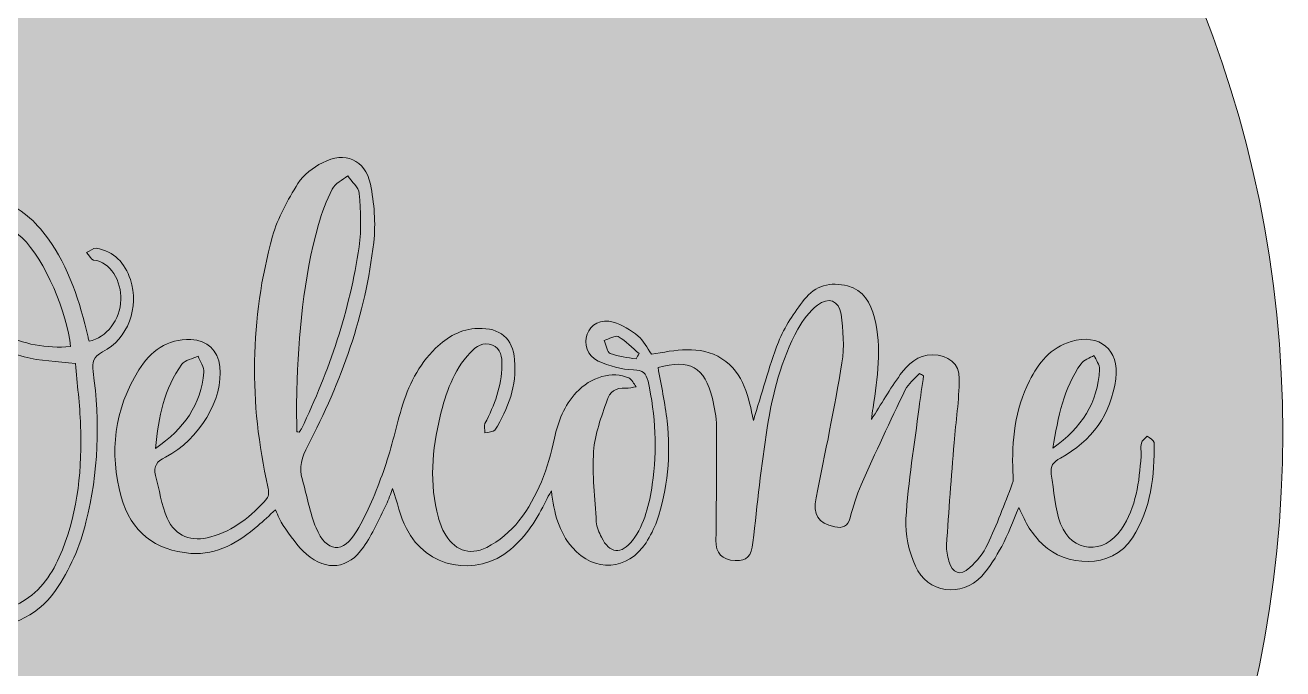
# Model space of a CAD drawing. Header units: inches. Extents: x 2.65 to 9.69, y -9.69 to -2.65.
# Drawn here: x 5.855 to 9.686, y -6.888 to -4.925 of the extents above; entities that cross this region are included whole.
import ezdxf

# ---------------------------------------------------------------- set-up
doc = ezdxf.new("R2010")
doc.units = ezdxf.units.IN
doc.header["$MEASUREMENT"] = 0
doc.layers.add('Layer 1', color=7, linetype='Continuous')

# ---------------------------------------------------------------- blocks, each defined once
blk = doc.blocks.new('block 4')
at = {"layer": 'Layer 1', "true_color": 0xffffff}
h = blk.add_hatch(color=7, dxfattribs=at)
h.dxf.hatch_style = 2
edge = h.paths.add_edge_path()
edge.add_spline(control_points=[(8.8817, -6.3961), (8.8634, -6.438), (8.849, -6.4775), (8.8294, -6.5142), (8.8123, -6.5463), (8.7929, -6.5785), (8.7684, -6.6049), (8.7074, -6.671), (8.6026, -6.6569), (8.5666, -6.5747), (8.5472, -6.5304), (8.5344, -6.4777), (8.5375, -6.43), (8.545, -6.3163), (8.5635, -6.2034), (8.5778, -6.0902), (8.5819, -6.058), (8.5869, -6.026), (8.5914, -5.9939), (8.5871, -5.9917), (8.5829, -5.9894), (8.5786, -5.9872), (8.564, -6.0037), (8.5449, -6.018), (8.5357, -6.037), (8.4893, -6.1326), (8.4446, -6.2291), (8.4013, -6.3262), (8.3869, -6.3584), (8.3772, -6.3929), (8.3678, -6.427), (8.3605, -6.4531), (8.3459, -6.4601), (8.3207, -6.4546), (8.2691, -6.4432), (8.2539, -6.4181), (8.2643, -6.3659), (8.2916, -6.2289), (8.3203, -6.0922), (8.3429, -5.9545), (8.3508, -5.9062), (8.3467, -5.8547), (8.34, -5.8058), (8.3344, -5.7648), (8.3011, -5.7526), (8.2686, -5.7787), (8.2443, -5.7982), (8.2231, -5.8246), (8.2082, -5.8521), (8.1574, -5.9458), (8.1317, -6.0486), (8.1151, -6.1526), (8.0966, -6.2686), (8.0852, -6.3857), (8.0716, -6.5024), (8.0667, -6.5446), (8.0537, -6.5595), (8.018, -6.5575), (7.9758, -6.5552), (7.9586, -6.5362), (7.959, -6.495), (7.9601, -6.3795), (7.9614, -6.264), (7.9606, -6.1485), (7.9604, -6.12), (7.9546, -6.0911), (7.948, -6.0632), (7.9251, -5.9674), (7.8781, -5.9414), (7.7825, -5.9691), (7.7919, -6.0236), (7.8042, -6.0776), (7.8102, -6.1323), (7.8214, -6.236), (7.8131, -6.3386), (7.7785, -6.4378), (7.7705, -6.4606), (7.7592, -6.4828), (7.7461, -6.5031), (7.6908, -6.5885), (7.5888, -6.5948), (7.5215, -6.5178), (7.4803, -6.4705), (7.4659, -6.4128), (7.4576, -6.3452), (7.4503, -6.3583), (7.4455, -6.3659), (7.4417, -6.374), (7.4144, -6.4305), (7.382, -6.4831), (7.333, -6.5238), (7.2292, -6.6101), (7.0765, -6.5807), (7.0159, -6.46), (6.997, -6.4222), (6.988, -6.3794), (6.974, -6.3378), (6.9678, -6.3537), (6.9622, -6.3714), (6.954, -6.3878), (6.9321, -6.4312), (6.913, -6.4769), (6.8855, -6.5165), (6.839, -6.5833), (6.7733, -6.5912), (6.7113, -6.5379), (6.6833, -6.5139), (6.6628, -6.4809), (6.6407, -6.4507), (6.631, -6.4375), (6.6257, -6.4211), (6.6168, -6.4028), (6.5983, -6.4198), (6.5813, -6.4363), (6.5633, -6.4517), (6.5045, -6.5016), (6.4405, -6.5416), (6.3595, -6.5355), (6.2502, -6.5274), (6.1769, -6.4697), (6.1476, -6.3636), (6.1102, -6.2279), (6.126, -6.0968), (6.2011, -5.9764), (6.2368, -5.9194), (6.2867, -5.8804), (6.3597, -5.8837), (6.4095, -5.886), (6.4424, -5.9163), (6.4479, -5.9659), (6.4589, -6.0646), (6.3859, -6.1891), (6.2822, -6.2418), (6.2557, -6.2553), (6.2448, -6.2696), (6.2521, -6.2977), (6.2635, -6.3413), (6.2691, -6.3875), (6.2873, -6.428), (6.3127, -6.4844), (6.3611, -6.5017), (6.4205, -6.4855), (6.4907, -6.4663), (6.5441, -6.4214), (6.5912, -6.3687), (6.5976, -6.3614), (6.5968, -6.3442), (6.5942, -6.3328), (6.5365, -6.0768), (6.5383, -5.8215), (6.6085, -5.5686), (6.6242, -5.5121), (6.6546, -5.4583), (6.6857, -5.4079), (6.7021, -5.3812), (6.7318, -5.3591), (6.7604, -5.3444), (6.8293, -5.309), (6.8901, -5.3343), (6.9062, -5.4099), (6.9184, -5.4674), (6.923, -5.5294), (6.9164, -5.5877), (6.8917, -5.8074), (6.8178, -6.0125), (6.7157, -6.2075), (6.6978, -6.2418), (6.6879, -6.2737), (6.6992, -6.3116), (6.7137, -6.3603), (6.7214, -6.4116), (6.7409, -6.458), (6.7728, -6.5336), (6.8234, -6.538), (6.8652, -6.467), (6.8987, -6.4102), (6.9237, -6.3477), (6.9461, -6.2855), (6.9686, -6.223), (6.9824, -6.1576), (7.0013, -6.0938), (7.0218, -6.0249), (7.0522, -5.9612), (7.1047, -5.9103), (7.1407, -5.8753), (7.1822, -5.8513), (7.2342, -5.8497), (7.3008, -5.8476), (7.3401, -5.8794), (7.3458, -5.9457), (7.3525, -6.024), (7.3268, -6.0946), (7.2855, -6.1596), (7.2813, -6.1663), (7.2657, -6.1657), (7.2553, -6.1685), (7.2552, -6.1587), (7.2515, -6.1472), (7.2554, -6.1396), (7.2842, -6.0838), (7.3061, -6.0262), (7.3071, -5.9624), (7.3074, -5.9373), (7.3047, -5.9112), (7.278, -5.9003), (7.2504, -5.8891), (7.2284, -5.9044), (7.2102, -5.9239), (7.1591, -5.9785), (7.1362, -6.0467), (7.1191, -6.1173), (7.0942, -6.2199), (7.0853, -6.3231), (7.1134, -6.4268), (7.1174, -6.4416), (7.1229, -6.4564), (7.1301, -6.47), (7.159, -6.5244), (7.206, -6.5452), (7.2609, -6.5172), (7.298, -6.4983), (7.3334, -6.469), (7.359, -6.4361), (7.4165, -6.3626), (7.4481, -6.2758), (7.4671, -6.1847), (7.4779, -6.1328), (7.4971, -6.0848), (7.5334, -6.0451), (7.5768, -5.9976), (7.6446, -5.9781), (7.6931, -6.0007), (7.7028, -6.0052), (7.7085, -6.0183), (7.7161, -6.0274), (7.7054, -6.0291), (7.6943, -6.0336), (7.6841, -6.0322), (7.6539, -6.0278), (7.635, -6.0449), (7.6273, -6.0683), (7.6102, -6.1194), (7.59, -6.1716), (7.5864, -6.2245), (7.5814, -6.2957), (7.59, -6.3679), (7.5946, -6.4396), (7.5957, -6.4556), (7.6032, -6.4718), (7.6104, -6.4866), (7.6344, -6.5363), (7.6714, -6.5402), (7.7047, -6.496), (7.7426, -6.4457), (7.7559, -6.3857), (7.765, -6.3252), (7.7809, -6.2198), (7.7754, -6.115), (7.752, -6.0109), (7.7463, -5.9856), (7.7366, -5.9772), (7.7077, -5.9762), (7.6715, -5.9749), (7.6335, -5.9643), (7.6003, -5.9491), (7.5668, -5.9336), (7.5556, -5.8959), (7.5663, -5.8673), (7.5769, -5.8386), (7.609, -5.8199), (7.6461, -5.8305), (7.6735, -5.8382), (7.6997, -5.8552), (7.7222, -5.8733), (7.7388, -5.8867), (7.7485, -5.9085), (7.7625, -5.9281), (7.8343, -5.9174), (7.9086, -5.898), (7.9774, -5.9424), (8.0454, -5.9863), (8.0587, -6.0597), (8.0732, -6.1306), (8.0984, -6.05), (8.1192, -5.9689), (8.1495, -5.8914), (8.1678, -5.8449), (8.1974, -5.8015), (8.2282, -5.7615), (8.2606, -5.7195), (8.3088, -5.7064), (8.3602, -5.7203), (8.4084, -5.7332), (8.43, -5.7719), (8.4416, -5.8173), (8.4652, -5.9091), (8.4513, -6.0003), (8.4375, -6.0916), (8.4357, -6.1034), (8.4342, -6.1153), (8.4326, -6.127), (8.462, -6.081), (8.4889, -6.0341), (8.5206, -5.9907), (8.5441, -5.9585), (8.5731, -5.9299), (8.6187, -5.9304), (8.6668, -5.9308), (8.7006, -5.9557), (8.7002, -6.0035), (8.6997, -6.0686), (8.6897, -6.1336), (8.6846, -6.1987), (8.6763, -6.3026), (8.6681, -6.4065), (8.6612, -6.5105), (8.6601, -6.5266), (8.6643, -6.5437), (8.6686, -6.5596), (8.6789, -6.5971), (8.703, -6.6058), (8.7322, -6.5789), (8.7538, -6.5591), (8.7741, -6.5347), (8.7864, -6.5084), (8.8145, -6.4483), (8.8379, -6.386), (8.8618, -6.324), (8.8659, -6.3135), (8.8643, -6.3003), (8.8637, -6.2884), (8.859, -6.1916), (8.8704, -6.0976), (8.914, -6.0098), (8.9414, -5.9548), (8.9786, -5.9087), (9.0408, -5.8897), (9.1267, -5.8635), (9.1895, -5.9152), (9.177, -6.0037), (9.1617, -6.1121), (9.1041, -6.1931), (9.0084, -6.2452), (8.9863, -6.2572), (8.9764, -6.2696), (8.9805, -6.2936), (8.9894, -6.3445), (8.9904, -6.3986), (9.0089, -6.4457), (9.0439, -6.5348), (9.1399, -6.5412), (9.1941, -6.4617), (9.2395, -6.3949), (9.2482, -6.3173), (9.254, -6.2395), (9.255, -6.2262), (9.2518, -6.2123), (9.2549, -6.1997), (9.2569, -6.1914), (9.2666, -6.185), (9.2728, -6.1778), (9.28, -6.1842), (9.2933, -6.1905), (9.2935, -6.1972), (9.2961, -6.2994), (9.2846, -6.3989), (9.2278, -6.4879), (9.1632, -6.589), (9.022, -6.573), (8.9556, -6.5097), (8.9397, -6.4945), (8.9254, -6.4769), (8.9134, -6.4585), (8.9014, -6.4401), (8.8932, -6.4193), (8.8817, -6.3961)], knot_values=[0, 0, 0, 0, 1, 1, 1, 2, 2, 2, 3, 3, 3, 4, 4, 4, 5, 5, 5, 6, 6, 6, 7, 7, 7, 8, 8, 8, 9, 9, 9, 10, 10, 10, 11, 11, 11, 12, 12, 12, 13, 13, 13, 14, 14, 14, 15, 15, 15, 16, 16, 16, 17, 17, 17, 18, 18, 18, 19, 19, 19, 20, 20, 20, 21, 21, 21, 22, 22, 22, 23, 23, 23, 24, 24, 24, 25, 25, 25, 26, 26, 26, 27, 27, 27, 28, 28, 28, 29, 29, 29, 30, 30, 30, 31, 31, 31, 32, 32, 32, 33, 33, 33, 34, 34, 34, 35, 35, 35, 36, 36, 36, 37, 37, 37, 38, 38, 38, 39, 39, 39, 40, 40, 40, 41, 41, 41, 42, 42, 42, 43, 43, 43, 44, 44, 44, 45, 45, 45, 46, 46, 46, 47, 47, 47, 48, 48, 48, 49, 49, 49, 50, 50, 50, 51, 51, 51, 52, 52, 52, 53, 53, 53, 54, 54, 54, 55, 55, 55, 56, 56, 56, 57, 57, 57, 58, 58, 58, 59, 59, 59, 60, 60, 60, 61, 61, 61, 62, 62, 62, 63, 63, 63, 64, 64, 64, 65, 65, 65, 66, 66, 66, 67, 67, 67, 68, 68, 68, 69, 69, 69, 70, 70, 70, 71, 71, 71, 72, 72, 72, 73, 73, 73, 74, 74, 74, 75, 75, 75, 76, 76, 76, 77, 77, 77, 78, 78, 78, 79, 79, 79, 80, 80, 80, 81, 81, 81, 82, 82, 82, 83, 83, 83, 84, 84, 84, 85, 85, 85, 86, 86, 86, 87, 87, 87, 88, 88, 88, 89, 89, 89, 90, 90, 90, 91, 91, 91, 92, 92, 92, 93, 93, 93, 94, 94, 94, 95, 95, 95, 96, 96, 96, 97, 97, 97, 98, 98, 98, 99, 99, 99, 100, 100, 100, 101, 101, 101, 102, 102, 102, 103, 103, 103, 104, 104, 104, 105, 105, 105, 106, 106, 106, 107, 107, 107, 108, 108, 108, 109, 109, 109, 110, 110, 110, 111, 111, 111, 112, 112, 112, 113, 113, 113, 114, 114, 114, 115, 115, 115, 116, 116, 116, 117, 117, 117, 118, 118, 118, 119, 119, 119, 120, 120, 120, 121, 121, 121, 122, 122, 122, 123, 123, 123, 124, 124, 124, 125, 125, 125, 125], degree=3, periodic=1)
edge = h.paths.add_edge_path()
edge.add_spline(control_points=[(6.682, -6.165), (6.6845, -6.1653), (6.6871, -6.1656), (6.6897, -6.1658), (6.6919, -6.1625), (6.6947, -6.1593), (6.6964, -6.1557), (6.7813, -5.979), (6.8436, -5.7948), (6.8718, -5.6006), (6.8795, -5.5475), (6.8768, -5.4922), (6.8723, -5.4385), (6.8707, -5.4196), (6.8495, -5.4023), (6.8372, -5.3842), (6.821, -5.3976), (6.799, -5.408), (6.7899, -5.4252), (6.772, -5.4592), (6.7582, -5.4961), (6.7479, -5.5332), (6.7023, -5.6988), (6.6872, -5.8687), (6.6822, -6.0397), (6.6809, -6.0814), (6.682, -6.1233), (6.682, -6.165)], knot_values=[0, 0, 0, 0, 1, 1, 1, 2, 2, 2, 3, 3, 3, 4, 4, 4, 5, 5, 5, 6, 6, 6, 7, 7, 7, 8, 8, 8, 9, 9, 9, 9], degree=3, periodic=1)
edge = h.paths.add_edge_path()
edge.add_spline(control_points=[(6.2514, -6.2155), (6.3397, -6.1559), (6.3896, -6.0818), (6.3993, -5.9836), (6.4009, -5.9679), (6.3878, -5.9507), (6.3815, -5.9342), (6.3647, -5.9422), (6.3419, -5.9458), (6.3322, -5.959), (6.278, -6.0324), (6.2618, -6.1186), (6.2514, -6.2155)], knot_values=[0, 0, 0, 0, 1, 1, 1, 2, 2, 2, 3, 3, 3, 4, 4, 4, 4], degree=3, periodic=1)
edge = h.paths.add_edge_path()
edge.add_spline(control_points=[(8.9854, -6.2149), (9.0737, -6.1519), (9.1224, -6.0757), (9.1276, -5.9748), (9.1283, -5.9608), (9.1167, -5.9462), (9.1108, -5.9319), (9.0974, -5.9402), (9.0796, -5.9454), (9.0712, -5.9573), (9.0189, -6.0318), (9.001, -6.1182), (8.9854, -6.2149)], knot_values=[0, 0, 0, 0, 1, 1, 1, 2, 2, 2, 3, 3, 3, 4, 4, 4, 4], degree=3, periodic=1)
edge = h.paths.add_edge_path()
edge.add_spline(control_points=[(7.716, -5.9427), (7.719, -5.9373), (7.7219, -5.932), (7.7249, -5.9266), (7.704, -5.9088), (7.6848, -5.8879), (7.6613, -5.8748), (7.652, -5.8697), (7.6329, -5.8822), (7.6183, -5.8866), (7.6243, -5.9004), (7.6271, -5.9223), (7.6371, -5.9263), (7.6617, -5.9362), (7.6895, -5.9378), (7.716, -5.9427)], knot_values=[0, 0, 0, 0, 1, 1, 1, 2, 2, 2, 3, 3, 3, 4, 4, 4, 5, 5, 5, 5], degree=3, periodic=1)
h = blk.add_hatch(color=7, dxfattribs=at)
h.dxf.hatch_style = 2
edge = h.paths.add_edge_path()
edge.add_spline(control_points=[(5.2822, -5.7546), (5.2178, -5.7178), (5.1552, -5.6804), (5.0911, -5.646), (5.0523, -5.6251), (5.0126, -5.6033), (4.9706, -5.5917), (4.8954, -5.5708), (4.8435, -5.6069), (4.8343, -5.6849), (4.8199, -5.8083), (4.8517, -5.9205), (4.9274, -6.0192), (4.9531, -6.0526), (4.987, -6.0746), (5.0294, -6.0837), (5.0382, -6.0856), (5.0444, -6.0994), (5.0518, -6.1077), (5.0419, -6.1137), (5.0293, -6.127), (5.0226, -6.1245), (4.9901, -6.1124), (4.9521, -6.1031), (4.9289, -6.0799), (4.8188, -5.97), (4.7771, -5.833), (4.7979, -5.6809), (4.8124, -5.5748), (4.8861, -5.5292), (4.9929, -5.5464), (5.0715, -5.5591), (5.1396, -5.5953), (5.2048, -5.6387), (5.2334, -5.6577), (5.2614, -5.6778), (5.2911, -5.6951), (5.333, -5.7193), (5.3534, -5.7132), (5.3853, -5.6771), (5.3916, -5.6698), (5.414, -5.6666), (5.4203, -5.6719), (5.4281, -5.6784), (5.4333, -5.7019), (5.4282, -5.7073), (5.4136, -5.7226), (5.3945, -5.7397), (5.375, -5.7429), (5.3388, -5.7489), (5.3237, -5.7713), (5.3148, -5.8007), (5.2857, -5.8971), (5.2523, -5.9928), (5.2311, -6.091), (5.2015, -6.2284), (5.1809, -6.3678), (5.1578, -6.5066), (5.1546, -6.5258), (5.1572, -6.5465), (5.1601, -6.5661), (5.1637, -6.591), (5.1798, -6.5965), (5.197, -6.5795), (5.214, -6.5626), (5.2318, -6.5433), (5.2403, -6.5216), (5.2905, -6.3927), (5.3402, -6.2635), (5.3858, -6.133), (5.4144, -6.0515), (5.4347, -5.9672), (5.4604, -5.8847), (5.478, -5.828), (5.5155, -5.8003), (5.567, -5.8015), (5.608, -5.8025), (5.619, -5.8195), (5.6063, -5.8586), (5.5369, -6.0726), (5.5162, -6.2904), (5.5611, -6.5118), (5.5696, -6.5533), (5.5872, -6.5949), (5.6091, -6.6313), (5.6626, -6.7203), (5.7658, -6.7379), (5.8552, -6.6775), (5.9108, -6.6399), (5.9442, -6.5854), (5.9683, -6.5246), (6.0167, -6.4026), (6.0281, -6.2747), (6.0235, -6.1452), (6.0212, -6.0813), (6.013, -6.0175), (6.0078, -5.9571), (5.9519, -5.95), (5.9001, -5.9494), (5.8517, -5.9362), (5.7037, -5.896), (5.6013, -5.8054), (5.5652, -5.652), (5.5508, -5.5911), (5.5565, -5.5308), (5.6079, -5.4866), (5.6593, -5.4425), (5.7198, -5.4426), (5.781, -5.462), (5.8417, -5.4813), (5.8858, -5.5231), (5.9225, -5.5734), (5.9886, -5.6641), (6.0213, -5.7685), (6.0462, -5.8761), (6.0472, -5.8803), (6.0482, -5.8846), (6.0492, -5.8889), (6.1028, -5.8782), (6.1442, -5.8237), (6.1464, -5.762), (6.1483, -5.7067), (6.1148, -5.6457), (6.0633, -5.6415), (6.0556, -5.6409), (6.049, -5.6265), (6.0419, -5.6184), (6.0517, -5.6139), (6.0622, -5.6041), (6.071, -5.6055), (6.1262, -5.6141), (6.1583, -5.6497), (6.1752, -5.701), (6.2029, -5.7849), (6.1681, -5.8817), (6.0907, -5.9216), (6.0618, -5.9364), (6.0578, -5.953), (6.0617, -5.981), (6.0832, -6.1354), (6.0781, -6.2888), (6.04, -6.4404), (6.0212, -6.5152), (5.9917, -6.585), (5.9471, -6.6488), (5.8294, -6.8174), (5.5813, -6.7861), (5.4891, -6.6218), (5.4348, -6.5251), (5.4189, -6.4196), (5.4136, -6.3113), (5.4122, -6.2831), (5.4134, -6.2547), (5.407, -6.2255), (5.3938, -6.2636), (5.3826, -6.3026), (5.3668, -6.3397), (5.3364, -6.4109), (5.3053, -6.482), (5.2705, -6.5512), (5.2569, -6.5782), (5.2352, -6.6028), (5.2126, -6.6234), (5.1547, -6.6761), (5.0759, -6.656), (5.0551, -6.5805), (5.043, -6.5365), (5.0383, -6.4879), (5.0424, -6.4425), (5.0628, -6.215), (5.1322, -6.0025), (5.2473, -5.8051), (5.2584, -5.7861), (5.2724, -5.7687), (5.2822, -5.7546)], knot_values=[0, 0, 0, 0, 1, 1, 1, 2, 2, 2, 3, 3, 3, 4, 4, 4, 5, 5, 5, 6, 6, 6, 7, 7, 7, 8, 8, 8, 9, 9, 9, 10, 10, 10, 11, 11, 11, 12, 12, 12, 13, 13, 13, 14, 14, 14, 15, 15, 15, 16, 16, 16, 17, 17, 17, 18, 18, 18, 19, 19, 19, 20, 20, 20, 21, 21, 21, 22, 22, 22, 23, 23, 23, 24, 24, 24, 25, 25, 25, 26, 26, 26, 27, 27, 27, 28, 28, 28, 29, 29, 29, 30, 30, 30, 31, 31, 31, 32, 32, 32, 33, 33, 33, 34, 34, 34, 35, 35, 35, 36, 36, 36, 37, 37, 37, 38, 38, 38, 39, 39, 39, 40, 40, 40, 41, 41, 41, 42, 42, 42, 43, 43, 43, 44, 44, 44, 45, 45, 45, 46, 46, 46, 47, 47, 47, 48, 48, 48, 49, 49, 49, 50, 50, 50, 51, 51, 51, 52, 52, 52, 53, 53, 53, 54, 54, 54, 55, 55, 55, 56, 56, 56, 57, 57, 57, 58, 58, 58, 58], degree=3, periodic=1)
edge = h.paths.add_edge_path()
edge.add_spline(control_points=[(5.9927, -5.9049), (5.9847, -5.8046), (5.9138, -5.6389), (5.8455, -5.5738), (5.8176, -5.5473), (5.7823, -5.5235), (5.746, -5.5117), (5.6578, -5.4828), (5.5957, -5.5401), (5.6104, -5.6315), (5.6277, -5.7394), (5.6908, -5.8141), (5.7847, -5.8644), (5.8495, -5.8991), (5.9192, -5.9112), (5.9927, -5.9049)], knot_values=[0, 0, 0, 0, 1, 1, 1, 2, 2, 2, 3, 3, 3, 4, 4, 4, 5, 5, 5, 5], degree=3, periodic=1)
at = {"layer": 'Layer 1', "lineweight": 0}
for points, knots in [([(8.8817, -6.3961), (8.8634, -6.438), (8.849, -6.4775), (8.8294, -6.5142), (8.8123, -6.5463), (8.7929, -6.5785), (8.7684, -6.6049), (8.7074, -6.671), (8.6026, -6.6569), (8.5666, -6.5747), (8.5472, -6.5304), (8.5344, -6.4777), (8.5375, -6.43), (8.545, -6.3163), (8.5635, -6.2034), (8.5778, -6.0902), (8.5819, -6.058), (8.5869, -6.026), (8.5914, -5.9939), (8.5871, -5.9917), (8.5829, -5.9894), (8.5786, -5.9872), (8.564, -6.0037), (8.5449, -6.018), (8.5357, -6.037), (8.4893, -6.1326), (8.4446, -6.2291), (8.4013, -6.3262), (8.3869, -6.3584), (8.3772, -6.3929), (8.3678, -6.427), (8.3605, -6.4531), (8.3459, -6.4601), (8.3207, -6.4546), (8.2691, -6.4432), (8.2539, -6.4181), (8.2643, -6.3659), (8.2916, -6.2289), (8.3203, -6.0922), (8.3429, -5.9545), (8.3508, -5.9062), (8.3467, -5.8547), (8.34, -5.8058), (8.3344, -5.7648), (8.3011, -5.7526), (8.2686, -5.7787), (8.2443, -5.7982), (8.2231, -5.8246), (8.2082, -5.8521), (8.1574, -5.9458), (8.1317, -6.0486), (8.1151, -6.1526), (8.0966, -6.2686), (8.0852, -6.3857), (8.0716, -6.5024), (8.0667, -6.5446), (8.0537, -6.5595), (8.018, -6.5575), (7.9758, -6.5552), (7.9586, -6.5362), (7.959, -6.495), (7.9601, -6.3795), (7.9614, -6.264), (7.9606, -6.1485), (7.9604, -6.12), (7.9546, -6.0911), (7.948, -6.0632), (7.9251, -5.9674), (7.8781, -5.9414), (7.7825, -5.9691), (7.7919, -6.0236), (7.8042, -6.0776), (7.8102, -6.1323), (7.8214, -6.236), (7.8131, -6.3386), (7.7785, -6.4378), (7.7705, -6.4606), (7.7592, -6.4828), (7.7461, -6.5031), (7.6908, -6.5885), (7.5888, -6.5948), (7.5215, -6.5178), (7.4803, -6.4705), (7.4659, -6.4128), (7.4576, -6.3452), (7.4503, -6.3583), (7.4455, -6.3659), (7.4417, -6.374), (7.4144, -6.4305), (7.382, -6.4831), (7.333, -6.5238), (7.2292, -6.6101), (7.0765, -6.5807), (7.0159, -6.46), (6.997, -6.4222), (6.988, -6.3794), (6.974, -6.3378), (6.9678, -6.3537), (6.9622, -6.3714), (6.954, -6.3878), (6.9321, -6.4312), (6.913, -6.4769), (6.8855, -6.5165), (6.839, -6.5833), (6.7733, -6.5912), (6.7113, -6.5379), (6.6833, -6.5139), (6.6628, -6.4809), (6.6407, -6.4507), (6.631, -6.4375), (6.6257, -6.4211), (6.6168, -6.4028), (6.5983, -6.4198), (6.5813, -6.4363), (6.5633, -6.4517), (6.5045, -6.5016), (6.4405, -6.5416), (6.3595, -6.5355), (6.2502, -6.5274), (6.1769, -6.4697), (6.1476, -6.3636), (6.1102, -6.2279), (6.126, -6.0968), (6.2011, -5.9764), (6.2368, -5.9194), (6.2867, -5.8804), (6.3597, -5.8837), (6.4095, -5.886), (6.4424, -5.9163), (6.4479, -5.9659), (6.4589, -6.0646), (6.3859, -6.1891), (6.2822, -6.2418), (6.2557, -6.2553), (6.2448, -6.2696), (6.2521, -6.2977), (6.2635, -6.3413), (6.2691, -6.3875), (6.2873, -6.428), (6.3127, -6.4844), (6.3611, -6.5017), (6.4205, -6.4855), (6.4907, -6.4663), (6.5441, -6.4214), (6.5912, -6.3687), (6.5976, -6.3614), (6.5968, -6.3442), (6.5942, -6.3328), (6.5365, -6.0768), (6.5383, -5.8215), (6.6085, -5.5686), (6.6242, -5.5121), (6.6546, -5.4583), (6.6857, -5.4079), (6.7021, -5.3812), (6.7318, -5.3591), (6.7604, -5.3444), (6.8293, -5.309), (6.8901, -5.3343), (6.9062, -5.4099), (6.9184, -5.4674), (6.923, -5.5294), (6.9164, -5.5877), (6.8917, -5.8074), (6.8178, -6.0125), (6.7157, -6.2075), (6.6978, -6.2418), (6.6879, -6.2737), (6.6992, -6.3116), (6.7137, -6.3603), (6.7214, -6.4116), (6.7409, -6.458), (6.7728, -6.5336), (6.8234, -6.538), (6.8652, -6.467), (6.8987, -6.4102), (6.9237, -6.3477), (6.9461, -6.2855), (6.9686, -6.223), (6.9824, -6.1576), (7.0013, -6.0938), (7.0218, -6.0249), (7.0522, -5.9612), (7.1047, -5.9103), (7.1407, -5.8753), (7.1822, -5.8513), (7.2342, -5.8497), (7.3008, -5.8476), (7.3401, -5.8794), (7.3458, -5.9457), (7.3525, -6.024), (7.3268, -6.0946), (7.2855, -6.1596), (7.2813, -6.1663), (7.2657, -6.1657), (7.2553, -6.1685), (7.2552, -6.1587), (7.2515, -6.1472), (7.2554, -6.1396), (7.2842, -6.0838), (7.3061, -6.0262), (7.3071, -5.9624), (7.3074, -5.9373), (7.3047, -5.9112), (7.278, -5.9003), (7.2504, -5.8891), (7.2284, -5.9044), (7.2102, -5.9239), (7.1591, -5.9785), (7.1362, -6.0467), (7.1191, -6.1173), (7.0942, -6.2199), (7.0853, -6.3231), (7.1134, -6.4268), (7.1174, -6.4416), (7.1229, -6.4564), (7.1301, -6.47), (7.159, -6.5244), (7.206, -6.5452), (7.2609, -6.5172), (7.298, -6.4983), (7.3334, -6.469), (7.359, -6.4361), (7.4165, -6.3626), (7.4481, -6.2758), (7.4671, -6.1847), (7.4779, -6.1328), (7.4971, -6.0848), (7.5334, -6.0451), (7.5768, -5.9976), (7.6446, -5.9781), (7.6931, -6.0007), (7.7028, -6.0052), (7.7085, -6.0183), (7.7161, -6.0274), (7.7054, -6.0291), (7.6943, -6.0336), (7.6841, -6.0322), (7.6539, -6.0278), (7.635, -6.0449), (7.6273, -6.0683), (7.6102, -6.1194), (7.59, -6.1716), (7.5864, -6.2245), (7.5814, -6.2957), (7.59, -6.3679), (7.5946, -6.4396), (7.5957, -6.4556), (7.6032, -6.4718), (7.6104, -6.4866), (7.6344, -6.5363), (7.6714, -6.5402), (7.7047, -6.496), (7.7426, -6.4457), (7.7559, -6.3857), (7.765, -6.3252), (7.7809, -6.2198), (7.7754, -6.115), (7.752, -6.0109), (7.7463, -5.9856), (7.7366, -5.9772), (7.7077, -5.9762), (7.6715, -5.9749), (7.6335, -5.9643), (7.6003, -5.9491), (7.5668, -5.9336), (7.5556, -5.8959), (7.5663, -5.8673), (7.5769, -5.8386), (7.609, -5.8199), (7.6461, -5.8305), (7.6735, -5.8382), (7.6997, -5.8552), (7.7222, -5.8733), (7.7388, -5.8867), (7.7485, -5.9085), (7.7625, -5.9281), (7.8343, -5.9174), (7.9086, -5.898), (7.9774, -5.9424), (8.0454, -5.9863), (8.0587, -6.0597), (8.0732, -6.1306), (8.0984, -6.05), (8.1192, -5.9689), (8.1495, -5.8914), (8.1678, -5.8449), (8.1974, -5.8015), (8.2282, -5.7615), (8.2606, -5.7195), (8.3088, -5.7064), (8.3602, -5.7203), (8.4084, -5.7332), (8.43, -5.7719), (8.4416, -5.8173), (8.4652, -5.9091), (8.4513, -6.0003), (8.4375, -6.0916), (8.4357, -6.1034), (8.4342, -6.1153), (8.4326, -6.127), (8.462, -6.081), (8.4889, -6.0341), (8.5206, -5.9907), (8.5441, -5.9585), (8.5731, -5.9299), (8.6187, -5.9304), (8.6668, -5.9308), (8.7006, -5.9557), (8.7002, -6.0035), (8.6997, -6.0686), (8.6897, -6.1336), (8.6846, -6.1987), (8.6763, -6.3026), (8.6681, -6.4065), (8.6612, -6.5105), (8.6601, -6.5266), (8.6643, -6.5437), (8.6686, -6.5596), (8.6789, -6.5971), (8.703, -6.6058), (8.7322, -6.5789), (8.7538, -6.5591), (8.7741, -6.5347), (8.7864, -6.5084), (8.8145, -6.4483), (8.8379, -6.386), (8.8618, -6.324), (8.8659, -6.3135), (8.8643, -6.3003), (8.8637, -6.2884), (8.859, -6.1916), (8.8704, -6.0976), (8.914, -6.0098), (8.9414, -5.9548), (8.9786, -5.9087), (9.0408, -5.8897), (9.1267, -5.8635), (9.1895, -5.9152), (9.177, -6.0037), (9.1617, -6.1121), (9.1041, -6.1931), (9.0084, -6.2452), (8.9863, -6.2572), (8.9764, -6.2696), (8.9805, -6.2936), (8.9894, -6.3445), (8.9904, -6.3986), (9.0089, -6.4457), (9.0439, -6.5348), (9.1399, -6.5412), (9.1941, -6.4617), (9.2395, -6.3949), (9.2482, -6.3173), (9.254, -6.2395), (9.255, -6.2262), (9.2518, -6.2123), (9.2549, -6.1997), (9.2569, -6.1914), (9.2666, -6.185), (9.2728, -6.1778), (9.28, -6.1842), (9.2933, -6.1905), (9.2935, -6.1972), (9.2961, -6.2994), (9.2846, -6.3989), (9.2278, -6.4879), (9.1632, -6.589), (9.022, -6.573), (8.9556, -6.5097), (8.9397, -6.4945), (8.9254, -6.4769), (8.9134, -6.4585), (8.9014, -6.4401), (8.8932, -6.4193), (8.8817, -6.3961)], [0, 0, 0, 0, 1, 1, 1, 2, 2, 2, 3, 3, 3, 4, 4, 4, 5, 5, 5, 6, 6, 6, 7, 7, 7, 8, 8, 8, 9, 9, 9, 10, 10, 10, 11, 11, 11, 12, 12, 12, 13, 13, 13, 14, 14, 14, 15, 15, 15, 16, 16, 16, 17, 17, 17, 18, 18, 18, 19, 19, 19, 20, 20, 20, 21, 21, 21, 22, 22, 22, 23, 23, 23, 24, 24, 24, 25, 25, 25, 26, 26, 26, 27, 27, 27, 28, 28, 28, 29, 29, 29, 30, 30, 30, 31, 31, 31, 32, 32, 32, 33, 33, 33, 34, 34, 34, 35, 35, 35, 36, 36, 36, 37, 37, 37, 38, 38, 38, 39, 39, 39, 40, 40, 40, 41, 41, 41, 42, 42, 42, 43, 43, 43, 44, 44, 44, 45, 45, 45, 46, 46, 46, 47, 47, 47, 48, 48, 48, 49, 49, 49, 50, 50, 50, 51, 51, 51, 52, 52, 52, 53, 53, 53, 54, 54, 54, 55, 55, 55, 56, 56, 56, 57, 57, 57, 58, 58, 58, 59, 59, 59, 60, 60, 60, 61, 61, 61, 62, 62, 62, 63, 63, 63, 64, 64, 64, 65, 65, 65, 66, 66, 66, 67, 67, 67, 68, 68, 68, 69, 69, 69, 70, 70, 70, 71, 71, 71, 72, 72, 72, 73, 73, 73, 74, 74, 74, 75, 75, 75, 76, 76, 76, 77, 77, 77, 78, 78, 78, 79, 79, 79, 80, 80, 80, 81, 81, 81, 82, 82, 82, 83, 83, 83, 84, 84, 84, 85, 85, 85, 86, 86, 86, 87, 87, 87, 88, 88, 88, 89, 89, 89, 90, 90, 90, 91, 91, 91, 92, 92, 92, 93, 93, 93, 94, 94, 94, 95, 95, 95, 96, 96, 96, 97, 97, 97, 98, 98, 98, 99, 99, 99, 100, 100, 100, 101, 101, 101, 102, 102, 102, 103, 103, 103, 104, 104, 104, 105, 105, 105, 106, 106, 106, 107, 107, 107, 108, 108, 108, 109, 109, 109, 110, 110, 110, 111, 111, 111, 112, 112, 112, 113, 113, 113, 114, 114, 114, 115, 115, 115, 116, 116, 116, 117, 117, 117, 118, 118, 118, 119, 119, 119, 120, 120, 120, 121, 121, 121, 122, 122, 122, 123, 123, 123, 124, 124, 124, 125, 125, 125, 125]), ([(6.682, -6.165), (6.6845, -6.1653), (6.6871, -6.1656), (6.6897, -6.1658), (6.6919, -6.1625), (6.6947, -6.1593), (6.6964, -6.1557), (6.7813, -5.979), (6.8436, -5.7948), (6.8718, -5.6006), (6.8795, -5.5475), (6.8768, -5.4922), (6.8723, -5.4385), (6.8707, -5.4196), (6.8495, -5.4023), (6.8372, -5.3842), (6.821, -5.3976), (6.799, -5.408), (6.7899, -5.4252), (6.772, -5.4592), (6.7582, -5.4961), (6.7479, -5.5332), (6.7023, -5.6988), (6.6872, -5.8687), (6.6822, -6.0397), (6.6809, -6.0814), (6.682, -6.1233), (6.682, -6.165)], [0, 0, 0, 0, 1, 1, 1, 2, 2, 2, 3, 3, 3, 4, 4, 4, 5, 5, 5, 6, 6, 6, 7, 7, 7, 8, 8, 8, 9, 9, 9, 9]), ([(5.2822, -5.7546), (5.2178, -5.7178), (5.1552, -5.6804), (5.0911, -5.646), (5.0523, -5.6251), (5.0126, -5.6033), (4.9706, -5.5917), (4.8954, -5.5708), (4.8435, -5.6069), (4.8343, -5.6849), (4.8199, -5.8083), (4.8517, -5.9205), (4.9274, -6.0192), (4.9531, -6.0526), (4.987, -6.0746), (5.0294, -6.0837), (5.0382, -6.0856), (5.0444, -6.0994), (5.0518, -6.1077), (5.0419, -6.1137), (5.0293, -6.127), (5.0226, -6.1245), (4.9901, -6.1124), (4.9521, -6.1031), (4.9289, -6.0799), (4.8188, -5.97), (4.7771, -5.833), (4.7979, -5.6809), (4.8124, -5.5748), (4.8861, -5.5292), (4.9929, -5.5464), (5.0715, -5.5591), (5.1396, -5.5953), (5.2048, -5.6387), (5.2334, -5.6577), (5.2614, -5.6778), (5.2911, -5.6951), (5.333, -5.7193), (5.3534, -5.7132), (5.3853, -5.6771), (5.3916, -5.6698), (5.414, -5.6666), (5.4203, -5.6719), (5.4281, -5.6784), (5.4333, -5.7019), (5.4282, -5.7073), (5.4136, -5.7226), (5.3945, -5.7397), (5.375, -5.7429), (5.3388, -5.7489), (5.3237, -5.7713), (5.3148, -5.8007), (5.2857, -5.8971), (5.2523, -5.9928), (5.2311, -6.091), (5.2015, -6.2284), (5.1809, -6.3678), (5.1578, -6.5066), (5.1546, -6.5258), (5.1572, -6.5465), (5.1601, -6.5661), (5.1637, -6.591), (5.1798, -6.5965), (5.197, -6.5795), (5.214, -6.5626), (5.2318, -6.5433), (5.2403, -6.5216), (5.2905, -6.3927), (5.3402, -6.2635), (5.3858, -6.133), (5.4144, -6.0515), (5.4347, -5.9672), (5.4604, -5.8847), (5.478, -5.828), (5.5155, -5.8003), (5.567, -5.8015), (5.608, -5.8025), (5.619, -5.8195), (5.6063, -5.8586), (5.5369, -6.0726), (5.5162, -6.2904), (5.5611, -6.5118), (5.5696, -6.5533), (5.5872, -6.5949), (5.6091, -6.6313), (5.6626, -6.7203), (5.7658, -6.7379), (5.8552, -6.6775), (5.9108, -6.6399), (5.9442, -6.5854), (5.9683, -6.5246), (6.0167, -6.4026), (6.0281, -6.2747), (6.0235, -6.1452), (6.0212, -6.0813), (6.013, -6.0175), (6.0078, -5.9571), (5.9519, -5.95), (5.9001, -5.9494), (5.8517, -5.9362), (5.7037, -5.896), (5.6013, -5.8054), (5.5652, -5.652), (5.5508, -5.5911), (5.5565, -5.5308), (5.6079, -5.4866), (5.6593, -5.4425), (5.7198, -5.4426), (5.781, -5.462), (5.8417, -5.4813), (5.8858, -5.5231), (5.9225, -5.5734), (5.9886, -5.6641), (6.0213, -5.7685), (6.0462, -5.8761), (6.0472, -5.8803), (6.0482, -5.8846), (6.0492, -5.8889), (6.1028, -5.8782), (6.1442, -5.8237), (6.1464, -5.762), (6.1483, -5.7067), (6.1148, -5.6457), (6.0633, -5.6415), (6.0556, -5.6409), (6.049, -5.6265), (6.0419, -5.6184), (6.0517, -5.6139), (6.0622, -5.6041), (6.071, -5.6055), (6.1262, -5.6141), (6.1583, -5.6497), (6.1752, -5.701), (6.2029, -5.7849), (6.1681, -5.8817), (6.0907, -5.9216), (6.0618, -5.9364), (6.0578, -5.953), (6.0617, -5.981), (6.0832, -6.1354), (6.0781, -6.2888), (6.04, -6.4404), (6.0212, -6.5152), (5.9917, -6.585), (5.9471, -6.6488), (5.8294, -6.8174), (5.5813, -6.7861), (5.4891, -6.6218), (5.4348, -6.5251), (5.4189, -6.4196), (5.4136, -6.3113), (5.4122, -6.2831), (5.4134, -6.2547), (5.407, -6.2255), (5.3938, -6.2636), (5.3826, -6.3026), (5.3668, -6.3397), (5.3364, -6.4109), (5.3053, -6.482), (5.2705, -6.5512), (5.2569, -6.5782), (5.2352, -6.6028), (5.2126, -6.6234), (5.1547, -6.6761), (5.0759, -6.656), (5.0551, -6.5805), (5.043, -6.5365), (5.0383, -6.4879), (5.0424, -6.4425), (5.0628, -6.215), (5.1322, -6.0025), (5.2473, -5.8051), (5.2584, -5.7861), (5.2724, -5.7687), (5.2822, -5.7546)], [0, 0, 0, 0, 1, 1, 1, 2, 2, 2, 3, 3, 3, 4, 4, 4, 5, 5, 5, 6, 6, 6, 7, 7, 7, 8, 8, 8, 9, 9, 9, 10, 10, 10, 11, 11, 11, 12, 12, 12, 13, 13, 13, 14, 14, 14, 15, 15, 15, 16, 16, 16, 17, 17, 17, 18, 18, 18, 19, 19, 19, 20, 20, 20, 21, 21, 21, 22, 22, 22, 23, 23, 23, 24, 24, 24, 25, 25, 25, 26, 26, 26, 27, 27, 27, 28, 28, 28, 29, 29, 29, 30, 30, 30, 31, 31, 31, 32, 32, 32, 33, 33, 33, 34, 34, 34, 35, 35, 35, 36, 36, 36, 37, 37, 37, 38, 38, 38, 39, 39, 39, 40, 40, 40, 41, 41, 41, 42, 42, 42, 43, 43, 43, 44, 44, 44, 45, 45, 45, 46, 46, 46, 47, 47, 47, 48, 48, 48, 49, 49, 49, 50, 50, 50, 51, 51, 51, 52, 52, 52, 53, 53, 53, 54, 54, 54, 55, 55, 55, 56, 56, 56, 57, 57, 57, 58, 58, 58, 58]), ([(5.9927, -5.9049), (5.9847, -5.8046), (5.9138, -5.6389), (5.8455, -5.5738), (5.8176, -5.5473), (5.7823, -5.5235), (5.746, -5.5117), (5.6578, -5.4828), (5.5957, -5.5401), (5.6104, -5.6315), (5.6277, -5.7394), (5.6908, -5.8141), (5.7847, -5.8644), (5.8495, -5.8991), (5.9192, -5.9112), (5.9927, -5.9049)], [0, 0, 0, 0, 1, 1, 1, 2, 2, 2, 3, 3, 3, 4, 4, 4, 5, 5, 5, 5]), ([(7.716, -5.9427), (7.719, -5.9373), (7.7219, -5.932), (7.7249, -5.9266), (7.704, -5.9088), (7.6848, -5.8879), (7.6613, -5.8748), (7.652, -5.8697), (7.6329, -5.8822), (7.6183, -5.8866), (7.6243, -5.9004), (7.6271, -5.9223), (7.6371, -5.9263), (7.6617, -5.9362), (7.6895, -5.9378), (7.716, -5.9427)], [0, 0, 0, 0, 1, 1, 1, 2, 2, 2, 3, 3, 3, 4, 4, 4, 5, 5, 5, 5]), ([(6.2514, -6.2155), (6.3397, -6.1559), (6.3896, -6.0818), (6.3993, -5.9836), (6.4009, -5.9679), (6.3878, -5.9507), (6.3815, -5.9342), (6.3647, -5.9422), (6.3419, -5.9458), (6.3322, -5.959), (6.278, -6.0324), (6.2618, -6.1186), (6.2514, -6.2155)], [0, 0, 0, 0, 1, 1, 1, 2, 2, 2, 3, 3, 3, 4, 4, 4, 4]), ([(8.9854, -6.2149), (9.0737, -6.1519), (9.1224, -6.0757), (9.1276, -5.9748), (9.1283, -5.9608), (9.1167, -5.9462), (9.1108, -5.9319), (9.0974, -5.9402), (9.0796, -5.9454), (9.0712, -5.9573), (9.0189, -6.0318), (9.001, -6.1182), (8.9854, -6.2149)], [0, 0, 0, 0, 1, 1, 1, 2, 2, 2, 3, 3, 3, 4, 4, 4, 4])]:
    blk.add_open_spline(points, degree=3, knots=knots, dxfattribs=at)

msp = doc.modelspace()

# ---------------------------------------------------------------- hatches: boundary and pattern name
at = {"layer": 'Layer 1', "true_color": 0xd2ebe3}
h = msp.add_hatch(color=254, dxfattribs=at)
h.dxf.hatch_style = 2
edge = h.paths.add_edge_path()
edge.add_spline(control_points=[(9.6858, -6.1683), (9.6858, -8.111), (8.111, -9.6858), (6.1684, -9.6858), (4.2257, -9.6858), (2.6509, -8.111), (2.6509, -6.1683), (2.6509, -4.2257), (4.2257, -2.6508), (6.1684, -2.6508), (8.111, -2.6508), (9.6858, -4.2257), (9.6858, -6.1683)], knot_values=[0, 0, 0, 0, 1, 1, 1, 2, 2, 2, 3, 3, 3, 4, 4, 4, 4], degree=3, periodic=1)

# ---------------------------------------------------------------- linework, layer by layer
at = {"layer": 'Layer 1', "lineweight": 0}
msp.add_open_spline([(9.6858, -6.1683), (9.6858, -8.111), (8.111, -9.6858), (6.1684, -9.6858), (4.2257, -9.6858), (2.6509, -8.111), (2.6509, -6.1683), (2.6509, -4.2257), (4.2257, -2.6508), (6.1684, -2.6508), (8.111, -2.6508), (9.6858, -4.2257), (9.6858, -6.1683)], degree=3, knots=[0, 0, 0, 0, 1, 1, 1, 2, 2, 2, 3, 3, 3, 4, 4, 4, 4], dxfattribs=at)

# ---------------------------------------------------------------- block references
at = {"layer": 'Layer 1'}
msp.add_blockref('block 4', (0, 0), dxfattribs=at)

doc.saveas('drawing.dxf')
